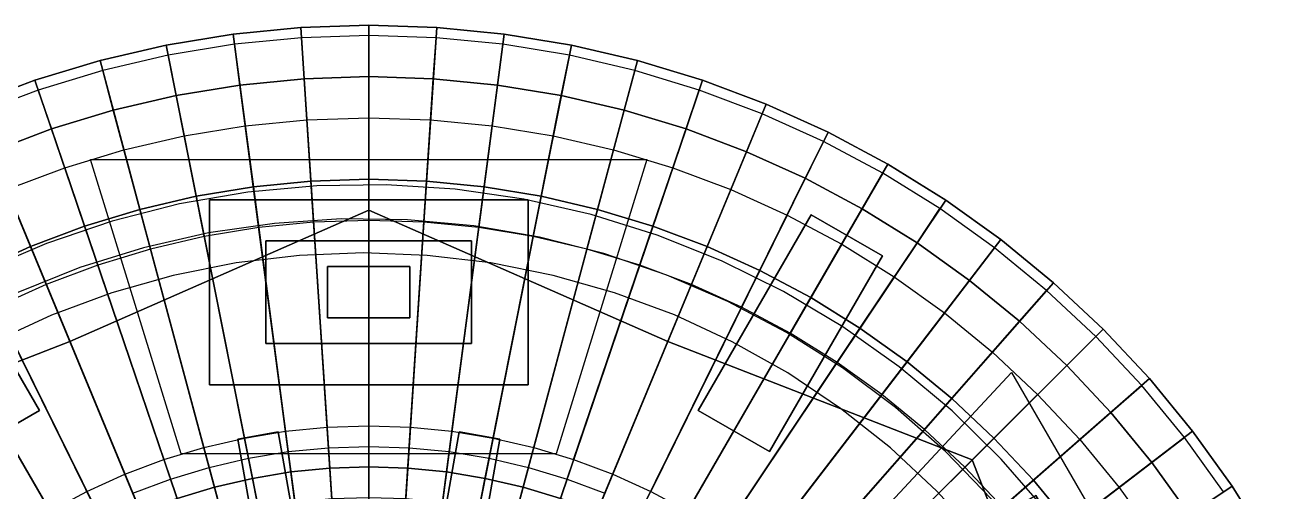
# Model space of a CAD drawing. Header units: millimetres. Extents: x -101 to 238, y -101 to 101.
# Drawn here: x -33.4 to 89.6, y 55.6 to 101 of the extents above; entities that cross this region are included whole.
import ezdxf

# ---------------------------------------------------------------- set-up
doc = ezdxf.new("R2010")
doc.units = ezdxf.units.MM
doc.header["$MEASUREMENT"] = 0
for name, color, linetype in [('AMBER_RING', 30, 'Continuous'), ('ANTENNA_COIL', 30, 'Continuous'), ('BASE_NOTCHES', 8, 'Continuous'), ('INNER_CAVITY', 7, 'Continuous'), ('LED_CORE', 30, 'Continuous'), ('LED_LENS', 4, 'Continuous'), ('PCB_BOARD', 3, 'Continuous'), ('PCB_COMPONENTS', 8, 'Continuous'), ('REFLECTOR_POCKET', 8, 'Continuous'), ('SEALED_BASE', 8, 'Continuous'), ('SOLAR_BEZEL', 8, 'Continuous'), ('TOP_FACETS', 9, 'Continuous'), ('TOP_HOUSING', 8, 'Continuous')]:
    doc.layers.add(name, color=color, linetype=linetype)

# ---------------------------------------------------------------- blocks, each defined once
blk = doc.blocks.new('*U3')
at = {"layer": 'LED_CORE'}
for points in [[(4, 3.9039, 4.5), (4, -1.0961, 4.5), (-4, -1.0961, 4.5), (-4, 3.9039, 4.5)], [(4, 3.9039, 2.5), (4, 3.9039, 4.5), (-4, 3.9039, 4.5), (-4, 3.9039, 2.5)], [(-4, 3.9039, 2.5), (-4, 3.9039, 4.5), (-4, -1.0961, 4.5), (-4, -1.0961, 2.5)], [(4, -1.0961, 2.5), (4, -1.0961, 4.5), (4, 3.9039, 4.5), (4, 3.9039, 2.5)], [(-4, -1.0961, 2.5), (-4, -1.0961, 4.5), (4, -1.0961, 4.5), (4, -1.0961, 2.5)]]:
    blk.add_3dface(points, dxfattribs=at)
at = {"layer": 'LED_LENS'}
for points in [[(10, 6.4039, 3), (10, -3.5961, 3), (-10, -3.5961, 3), (-10, 6.4039, 3)], [(10, 6.4039), (10, 6.4039, 3), (-10, 6.4039, 3), (-10, 6.4039)], [(-10, 6.4039), (-10, 6.4039, 3), (-10, -3.5961, 3), (-10, -3.5961)], [(10, -3.5961), (10, -3.5961, 3), (10, 6.4039, 3), (10, 6.4039)], [(-10, -3.5961), (-10, -3.5961, 3), (10, -3.5961, 3), (10, -3.5961)]]:
    blk.add_3dface(points, dxfattribs=at)
at = {"layer": 'REFLECTOR_POCKET'}
for points in [[(15.5, 10.4039, 0.5), (15.5, -7.5961, 0.5), (-15.5, -7.5961, 0.5), (-15.5, 10.4039, 0.5)], [(15.5, 10.4039, -4.5), (15.5, 10.4039, 0.5), (-15.5, 10.4039, 0.5), (-15.5, 10.4039, -4.5)], [(-15.5, 10.4039, -4.5), (-15.5, 10.4039, 0.5), (-15.5, -7.5961, 0.5), (-15.5, -7.5961, -4.5)], [(15.5, -7.5961, -4.5), (15.5, -7.5961, 0.5), (15.5, 10.4039, 0.5), (15.5, 10.4039, -4.5)], [(-15.5, -7.5961, -4.5), (-15.5, -7.5961, 0.5), (15.5, -7.5961, 0.5), (15.5, -7.5961, -4.5)]]:
    blk.add_3dface(points, dxfattribs=at)
at = {"layer": 'TOP_FACETS'}
blk.add_3dface([(18.2305, -14.3369, -2.5), (-18.2305, -14.3369, -2.5), (-27.0517, 14.3369, -2.5), (27.0517, 14.3369, -2.5)], dxfattribs=at)
blk = doc.blocks.new('*U4')
at = {"color": 0, "linetype": 'ByBlock', "lineweight": -2, "transparency": 16777216}
blk.add_blockref('*U3', (0, 73.6, 138.5), dxfattribs=at)
at = {"color": 0, "linetype": 'ByBlock', "lineweight": -2, "transparency": 16777216, "rotation": 299.9999999999999}
blk.add_blockref('*U3', (63.63, 36.59, 138.5), dxfattribs=at)

msp = doc.modelspace()

# ---------------------------------------------------------------- linework, layer by layer
at = {"layer": 'AMBER_RING'}
for points in [[(0, 82, 113), (-5.3631, 81.8244, 113), (-6.6057, 100.7838, 113), (0, 101, 113)], [(0, 101, 113), (-6.6057, 100.7838, 113), (-6.6057, 100.7838, 117), (0, 101, 117)], [(5.3631, 81.8244, 113), (0, 82, 113), (0, 101, 113), (6.6057, 100.7838, 113)], [(6.6057, 100.7838, 113), (0, 101, 113), (0, 101, 117), (6.6057, 100.7838, 117)], [(-10.7031, 81.2985, 113), (-15.9974, 80.4244, 113), (-19.7041, 99.0593, 113), (-13.1831, 100.1359, 113)], [(-13.1831, 100.1359, 113), (-19.7041, 99.0593, 113), (-19.7041, 99.0593, 117), (-13.1831, 100.1359, 117)], [(-5.3631, 81.8244, 113), (-10.7031, 81.2985, 113), (-13.1831, 100.1359, 113), (-6.6057, 100.7838, 113)], [(-6.6057, 100.7838, 113), (-13.1831, 100.1359, 113), (-13.1831, 100.1359, 117), (-6.6057, 100.7838, 117)], [(10.7031, 81.2985, 113), (5.3631, 81.8244, 113), (6.6057, 100.7838, 113), (13.1831, 100.1359, 113)], [(13.1831, 100.1359, 113), (6.6057, 100.7838, 113), (6.6057, 100.7838, 117), (13.1831, 100.1359, 117)], [(15.9974, 80.4244, 113), (10.7031, 81.2985, 113), (13.1831, 100.1359, 113), (19.7041, 99.0593, 113)], [(19.7041, 99.0593, 113), (13.1831, 100.1359, 113), (13.1831, 100.1359, 117), (19.7041, 99.0593, 117)], [(-15.9974, 80.4244, 113), (-21.2232, 79.2059, 113), (-26.1407, 97.5585, 113), (-19.7041, 99.0593, 113)], [(-19.7041, 99.0593, 113), (-26.1407, 97.5585, 113), (-26.1407, 97.5585, 117), (-19.7041, 99.0593, 117)], [(21.2232, 79.2059, 113), (15.9974, 80.4244, 113), (19.7041, 99.0593, 113), (26.1407, 97.5585, 113)], [(26.1407, 97.5585, 113), (19.7041, 99.0593, 113), (19.7041, 99.0593, 117), (26.1407, 97.5585, 117)], [(-21.2232, 79.2059, 113), (-26.358, 77.6483, 113), (-32.4654, 95.6399, 113), (-26.1407, 97.5585, 113)], [(-26.1407, 97.5585, 113), (-32.4654, 95.6399, 113), (-32.4654, 95.6399, 117), (-26.1407, 97.5585, 117)], [(26.358, 77.6483, 113), (21.2232, 79.2059, 113), (26.1407, 97.5585, 113), (32.4654, 95.6399, 113)], [(32.4654, 95.6399, 113), (26.1407, 97.5585, 113), (26.1407, 97.5585, 117), (32.4654, 95.6399, 117)], [(-26.358, 77.6483, 113), (-31.38, 75.7581, 113), (-38.651, 93.3118, 113), (-32.4654, 95.6399, 113)], [(-32.4654, 95.6399, 113), (-38.651, 93.3118, 113), (-38.651, 93.3118, 117), (-32.4654, 95.6399, 117)], [(31.38, 75.7581, 113), (26.358, 77.6483, 113), (32.4654, 95.6399, 113), (38.651, 93.3118, 113)], [(38.651, 93.3118, 113), (32.4654, 95.6399, 113), (32.4654, 95.6399, 117), (38.651, 93.3118, 117)], [(-31.38, 75.7581, 113), (-36.2677, 73.5436, 113), (-44.6712, 90.5841, 113), (-38.651, 93.3118, 113)], [(36.2677, 73.5436, 113), (31.38, 75.7581, 113), (38.651, 93.3118, 113), (44.6712, 90.5841, 113)], [(44.6712, 90.5841, 113), (38.651, 93.3118, 113), (38.651, 93.3118, 117), (44.6712, 90.5841, 117)], [(41, 71.0141, 113), (36.2677, 73.5436, 113), (44.6712, 90.5841, 113), (50.5, 87.4686, 113)], [(50.5, 87.4686, 113), (44.6712, 90.5841, 113), (44.6712, 90.5841, 117), (50.5, 87.4686, 117)], [(45.5568, 68.1805, 113), (41, 71.0141, 113), (50.5, 87.4686, 113), (56.1126, 83.9784, 113)], [(56.1126, 83.9784, 113), (50.5, 87.4686, 113), (50.5, 87.4686, 117), (56.1126, 83.9784, 117)], [(49.9184, 65.055, 113), (45.5568, 68.1805, 113), (56.1126, 83.9784, 113), (61.4849, 80.1287, 113)], [(61.4849, 80.1287, 113), (56.1126, 83.9784, 113), (56.1126, 83.9784, 117), (61.4849, 80.1287, 117)], [(54.0664, 61.6509, 113), (49.9184, 65.055, 113), (61.4849, 80.1287, 113), (66.5939, 75.9358, 113)], [(66.5939, 75.9358, 113), (61.4849, 80.1287, 113), (61.4849, 80.1287, 117), (66.5939, 75.9358, 117)], [(57.9828, 57.9828, 113), (54.0664, 61.6509, 113), (66.5939, 75.9358, 113), (71.4178, 71.4178, 113)], [(71.4178, 71.4178, 113), (66.5939, 75.9358, 113), (66.5939, 75.9358, 117), (71.4178, 71.4178, 117)], [(61.6509, 54.0664, 113), (57.9828, 57.9828, 113), (71.4178, 71.4178, 113), (75.9358, 66.5939, 113)], [(75.9358, 66.5939, 113), (71.4178, 71.4178, 113), (71.4178, 71.4178, 117), (75.9358, 66.5939, 117)], [(65.055, 49.9184, 113), (61.6509, 54.0664, 113), (75.9358, 66.5939, 113), (80.1287, 61.4849, 113)], [(80.1287, 61.4849, 113), (75.9358, 66.5939, 113), (75.9358, 66.5939, 117), (80.1287, 61.4849, 117)], [(68.1805, 45.5568, 113), (65.055, 49.9184, 113), (80.1287, 61.4849, 113), (83.9784, 56.1126, 113)], [(83.9784, 56.1126, 113), (80.1287, 61.4849, 113), (80.1287, 61.4849, 117), (83.9784, 56.1126, 117)], [(71.0141, 41, 113), (68.1805, 45.5568, 113), (83.9784, 56.1126, 113), (87.4686, 50.5, 113)], [(87.4686, 50.5, 113), (83.9784, 56.1126, 113), (83.9784, 56.1126, 117), (87.4686, 50.5, 117)]]:
    msp.add_3dface(points, dxfattribs=at)
at = {"layer": 'ANTENNA_COIL'}
for p, q in [((-5.0563, 85.3818, 85.1297), (-11.7733, 84.7595, 85.136)), ((1.6855, 85.4729, 85.1234), (-5.0563, 85.3818, 85.1297)), ((8.4103, 85.0328, 85.1172), (1.6855, 85.4729, 85.1234)), ((15.0762, 84.0647, 85.1109), (8.4103, 85.0328, 85.1172)), ((-11.7733, 84.7595, 85.136), (-18.4237, 83.6093, 85.1423)), ((21.6419, 82.5751, 85.1046), (15.0762, 84.0647, 85.1109)), ((-18.4237, 83.6093, 85.1423), (-24.9659, 81.9378, 85.1485)), ((28.0667, 80.5738, 85.0983), (21.6419, 82.5751, 85.1046)), ((-24.9659, 81.9378, 85.1485), (-31.3592, 79.7551, 85.1548)), ((-9.168, 81.7132, 84.6339), (-15.5854, 80.778, 84.6402)), ((-2.7002, 82.1397, 84.6276), (-9.168, 81.7132, 84.6339)), ((3.7778, 82.0553, 84.6213), (-2.7002, 82.1397, 84.6276)), ((10.2257, 81.4611, 84.6151), (3.7778, 82.0553, 84.6213)), ((16.6035, 80.3613, 84.6088), (10.2257, 81.4611, 84.6151)), ((-15.5854, 80.778, 84.6402), (-21.9123, 79.3393, 84.6464)), ((22.8716, 78.7632, 84.6025), (16.6035, 80.3613, 84.6088)), ((34.3107, 78.0737, 85.0921), (28.0667, 80.5738, 85.0983)), ((-31.3592, 79.7551, 85.1548), (-37.5637, 77.0741, 85.1611)), ((-21.9123, 79.3393, 84.6464), (-28.1093, 77.4056, 84.6527)), ((-0.5181, 78.8351, 84.1255), (-6.7313, 78.5909, 84.1318)), ((5.6916, 78.5891, 84.1192), (-0.5181, 78.8351, 84.1255)), ((28.9912, 76.6772, 84.5962), (22.8716, 78.7632, 84.6025)), ((-12.9091, 77.8576, 84.1381), (-19.0132, 76.6391, 84.1444)), ((-6.7313, 78.5909, 84.1318), (-12.9091, 77.8576, 84.1381)), ((11.8594, 77.8551, 84.113), (5.6916, 78.5891, 84.1192)), ((17.9469, 76.638, 84.1067), (11.8594, 77.8551, 84.113)), ((40.3355, 75.091, 85.0858), (34.3107, 78.0737, 85.0921)), ((-28.1093, 77.4056, 84.6527), (-34.1378, 74.9884, 84.659)), ((-19.0132, 76.6391, 84.1444), (-25.0055, 74.9426, 84.1506)), ((23.9165, 74.9459, 84.1004), (17.9469, 76.638, 84.1067)), ((34.9244, 74.1169, 84.59), (28.9912, 76.6772, 84.5962)), ((46.1036, 71.6445, 85.0795), (40.3355, 75.091, 85.0858)), ((-25.0055, 74.9426, 84.1506), (-30.8485, 72.778, 84.1569)), ((29.731, 72.7899, 84.0941), (23.9165, 74.9459, 84.1004)), ((40.6345, 71.0986, 84.5837), (34.9244, 74.1169, 84.59)), ((-30.8485, 72.778, 84.1569), (-36.5059, 70.1585, 84.1632)), ((35.3547, 70.1838, 84.0879), (29.731, 72.7899, 84.0941)), ((51.5796, 67.7561, 85.0732), (46.1036, 71.6445, 85.0795)), ((40.7526, 67.1444, 84.0816), (35.3547, 70.1838, 84.0879)), ((46.0862, 67.6416, 84.5774), (40.6345, 71.0986, 84.5837)), ((51.246, 63.7677, 84.5711), (46.0862, 67.6416, 84.5774)), ((56.7296, 63.4505, 85.0669), (51.5796, 67.7561, 85.0732)), ((45.8916, 63.691, 84.0753), (40.7526, 67.1444, 84.0816)), ((50.7399, 59.8454, 84.069), (45.8916, 63.691, 84.0753)), ((56.0821, 59.5015, 84.5649), (51.246, 63.7677, 84.5711)), ((61.5221, 58.7548, 85.0607), (56.7296, 63.4505, 85.0669)), ((55.2677, 55.6321, 84.0628), (50.7399, 59.8454, 84.069)), ((60.5646, 54.8699, 84.5586), (56.0821, 59.5015, 84.5649)), ((65.9275, 53.6986, 85.0544), (61.5221, 58.7548, 85.0607)), ((59.4472, 51.0776, 84.0565), (55.2677, 55.6321, 84.0628))]:
    msp.add_line(p, q, dxfattribs=at)
at = {"layer": 'BASE_NOTCHES'}
for points in [[(-32.0359, 63.4878, 8.5), (-43.0359, 82.5404, 8.5), (-49.9641, 78.5404, 8.5), (-38.9641, 59.4878, 8.5)], [(-32.0359, 63.4878, 11.5), (-38.9641, 59.4878, 11.5), (-49.9641, 78.5404, 11.5), (-43.0359, 82.5404, 11.5)], [(-32.0359, 63.4878, 8.5), (-32.0359, 63.4878, 11.5), (-43.0359, 82.5404, 11.5), (-43.0359, 82.5404, 8.5)], [(38.9641, 59.4878, 8.5), (49.9641, 78.5404, 8.5), (43.0359, 82.5404, 8.5), (32.0359, 63.4878, 8.5)], [(38.9641, 59.4878, 11.5), (32.0359, 63.4878, 11.5), (43.0359, 82.5404, 11.5), (49.9641, 78.5404, 11.5)], [(43.0359, 82.5404, 8.5), (43.0359, 82.5404, 11.5), (32.0359, 63.4878, 11.5), (32.0359, 63.4878, 8.5)], [(49.9641, 78.5404, 8.5), (49.9641, 78.5404, 11.5), (43.0359, 82.5404, 11.5), (43.0359, 82.5404, 8.5)], [(38.9641, 59.4878, 8.5), (38.9641, 59.4878, 11.5), (49.9641, 78.5404, 11.5), (49.9641, 78.5404, 8.5)], [(-38.9641, 59.4878, 8.5), (-38.9641, 59.4878, 11.5), (-32.0359, 63.4878, 11.5), (-32.0359, 63.4878, 8.5)], [(32.0359, 63.4878, 8.5), (32.0359, 63.4878, 11.5), (38.9641, 59.4878, 11.5), (38.9641, 59.4878, 8.5)]]:
    msp.add_3dface(points, dxfattribs=at)
at = {"layer": 'INNER_CAVITY'}
for points in [[(-3.7934, 57.8758, 113), (-7.5705, 57.5038, 113), (-7.5705, 57.5038, 136), (-3.7934, 57.8758, 136)], [(0, 58, 113), (-3.7934, 57.8758, 113), (-3.7934, 57.8758, 136), (0, 58, 136)], [(3.7934, 57.8758, 113), (0, 58, 113), (0, 58, 136), (3.7934, 57.8758, 136)], [(7.5705, 57.5038, 113), (3.7934, 57.8758, 113), (3.7934, 57.8758, 136), (7.5705, 57.5038, 136)], [(-11.3152, 56.8855, 113), (-15.0115, 56.0237, 113), (-15.0115, 56.0237, 136), (-11.3152, 56.8855, 136)], [(-7.5705, 57.5038, 113), (-11.3152, 56.8855, 113), (-11.3152, 56.8855, 136), (-7.5705, 57.5038, 136)], [(11.3152, 56.8855, 113), (7.5705, 57.5038, 113), (7.5705, 57.5038, 136), (11.3152, 56.8855, 136)], [(15.0115, 56.0237, 113), (11.3152, 56.8855, 113), (11.3152, 56.8855, 136), (15.0115, 56.0237, 136)], [(-15.0115, 56.0237, 113), (-18.6435, 54.9219, 113), (-18.6435, 54.9219, 136), (-15.0115, 56.0237, 136)], [(18.6435, 54.9219, 113), (15.0115, 56.0237, 113), (15.0115, 56.0237, 136), (18.6435, 54.9219, 136)]]:
    msp.add_3dface(points, dxfattribs=at)
at = {"layer": 'LED_CORE'}
msp.add_3dface([(4, 77.5, 141), (-4, 77.5, 141), (-4, 72.5, 141), (4, 72.5, 141)], dxfattribs=at)
at = {"layer": 'LED_LENS'}
msp.add_3dface([(10, 80, 138.5), (-10, 80, 138.5), (-10, 70, 138.5), (10, 70, 138.5)], dxfattribs=at)
at = {"layer": 'PCB_BOARD'}
for points in [[(0, 0, 58), (0, 83, 58), (-29.0839, 70.2148, 58)], [(0, 83, 55.8), (-29.0839, 70.2148, 55.8), (-29.0839, 70.2148, 58), (0, 83, 58)], [(0, 0, 58), (29.0839, 70.2148, 58), (0, 83, 58)], [(29.0839, 70.2148, 55.8), (0, 83, 55.8), (0, 83, 58), (29.0839, 70.2148, 58)], [(0, 0, 58), (-29.0839, 70.2148, 58), (-58.6899, 58.6899, 58)], [(-29.0839, 70.2148, 55.8), (-58.6899, 58.6899, 55.8), (-58.6899, 58.6899, 58), (-29.0839, 70.2148, 58)], [(0, 0, 58), (58.6899, 58.6899, 58), (29.0839, 70.2148, 58)], [(58.6899, 58.6899, 55.8), (29.0839, 70.2148, 55.8), (29.0839, 70.2148, 58), (58.6899, 58.6899, 58)], [(0, 0, 58), (-58.6899, 58.6899, 58), (-70.2148, 29.0839, 58)], [(0, 0, 58), (70.2148, 29.0839, 58), (58.6899, 58.6899, 58)], [(70.2148, 29.0839, 55.8), (58.6899, 58.6899, 55.8), (58.6899, 58.6899, 58), (70.2148, 29.0839, 58)]]:
    msp.add_3dface(points, dxfattribs=at)
at = {"layer": 'PCB_COMPONENTS'}
for points in [[(-7.4074, 53.5269, 58.7), (-8.7966, 61.4054, 58.7), (-12.7358, 60.7108, 58.7), (-11.3466, 52.8323, 58.7)], [(-7.4074, 53.5269, 61.7), (-11.3466, 52.8323, 61.7), (-12.7358, 60.7108, 61.7), (-8.7966, 61.4054, 61.7)], [(-8.7966, 61.4054, 58.7), (-8.7966, 61.4054, 61.7), (-12.7358, 60.7108, 61.7), (-12.7358, 60.7108, 58.7)], [(-12.7358, 60.7108, 58.7), (-12.7358, 60.7108, 61.7), (-11.3466, 52.8323, 61.7), (-11.3466, 52.8323, 58.7)], [(-7.4074, 53.5269, 58.7), (-7.4074, 53.5269, 61.7), (-8.7966, 61.4054, 61.7), (-8.7966, 61.4054, 58.7)], [(11.3466, 52.8323, 58.7), (12.7358, 60.7108, 58.7), (8.7966, 61.4054, 58.7), (7.4074, 53.5269, 58.7)], [(11.3466, 52.8323, 61.7), (7.4074, 53.5269, 61.7), (8.7966, 61.4054, 61.7), (12.7358, 60.7108, 61.7)], [(8.7966, 61.4054, 58.7), (8.7966, 61.4054, 61.7), (7.4074, 53.5269, 61.7), (7.4074, 53.5269, 58.7)], [(12.7358, 60.7108, 58.7), (12.7358, 60.7108, 61.7), (8.7966, 61.4054, 61.7), (8.7966, 61.4054, 58.7)], [(11.3466, 52.8323, 58.7), (11.3466, 52.8323, 61.7), (12.7358, 60.7108, 61.7), (12.7358, 60.7108, 58.7)]]:
    msp.add_3dface(points, dxfattribs=at)
at = {"layer": 'REFLECTOR_POCKET'}
msp.add_3dface([(15.5, 84, 134), (-15.5, 84, 134), (-15.5, 66, 134), (15.5, 66, 134)], dxfattribs=at)
at = {"layer": 'SEALED_BASE'}
for points in [[(0, 96), (-6.2787, 95.7945), (-6.2787, 95.7945, 8), (0, 96, 8)], [(0, 0), (0, 0), (-6.2787, 95.7945), (0, 96)], [(0, 55, 8), (-3.5972, 54.8822, 8), (-6.2787, 95.7945, 8), (0, 96, 8)], [(6.2787, 95.7945), (0, 96), (0, 96, 8), (6.2787, 95.7945, 8)], [(0, 0), (0, 0), (0, 96), (6.2787, 95.7945)], [(3.5972, 54.8822, 8), (0, 55, 8), (0, 96, 8), (6.2787, 95.7945, 8)], [(-12.5305, 95.1787), (-18.7287, 94.1554), (-18.7287, 94.1554, 8), (-12.5305, 95.1787, 8)], [(0, 0), (0, 0), (-18.7287, 94.1554), (-12.5305, 95.1787)], [(-7.1789, 54.5295, 8), (-10.73, 53.9432, 8), (-18.7287, 94.1554, 8), (-12.5305, 95.1787, 8)], [(-6.2787, 95.7945), (-12.5305, 95.1787), (-12.5305, 95.1787, 8), (-6.2787, 95.7945, 8)], [(0, 0), (0, 0), (-12.5305, 95.1787), (-6.2787, 95.7945)], [(-3.5972, 54.8822, 8), (-7.1789, 54.5295, 8), (-12.5305, 95.1787, 8), (-6.2787, 95.7945, 8)], [(0, 0), (0, 0), (6.2787, 95.7945), (12.5305, 95.1787)], [(0, 0), (0, 0), (12.5305, 95.1787), (18.7287, 94.1554)], [(7.1789, 54.5295, 8), (3.5972, 54.8822, 8), (6.2787, 95.7945, 8), (12.5305, 95.1787, 8)], [(12.5305, 95.1787), (6.2787, 95.7945), (6.2787, 95.7945, 8), (12.5305, 95.1787, 8)], [(10.73, 53.9432, 8), (7.1789, 54.5295, 8), (12.5305, 95.1787, 8), (18.7287, 94.1554, 8)], [(18.7287, 94.1554), (12.5305, 95.1787), (12.5305, 95.1787, 8), (18.7287, 94.1554, 8)], [(-18.7287, 94.1554), (-24.8466, 92.7289), (-24.8466, 92.7289, 8), (-18.7287, 94.1554, 8)], [(0, 0), (0, 0), (-24.8466, 92.7289), (-18.7287, 94.1554)], [(-10.73, 53.9432, 8), (-14.235, 53.1259, 8), (-24.8466, 92.7289, 8), (-18.7287, 94.1554, 8)], [(0, 0), (0, 0), (18.7287, 94.1554), (24.8466, 92.7289)], [(14.235, 53.1259, 8), (10.73, 53.9432, 8), (18.7287, 94.1554, 8), (24.8466, 92.7289, 8)], [(24.8466, 92.7289), (18.7287, 94.1554), (18.7287, 94.1554, 8), (24.8466, 92.7289, 8)], [(-24.8466, 92.7289), (-30.8582, 90.9053), (-30.8582, 90.9053, 8), (-24.8466, 92.7289, 8)], [(0, 0), (0, 0), (-30.8582, 90.9053), (-24.8466, 92.7289)], [(-14.235, 53.1259, 8), (-17.6792, 52.0812, 8), (-30.8582, 90.9053, 8), (-24.8466, 92.7289, 8)], [(0, 0), (0, 0), (24.8466, 92.7289), (30.8582, 90.9053)], [(17.6792, 52.0812, 8), (14.235, 53.1259, 8), (24.8466, 92.7289, 8), (30.8582, 90.9053, 8)], [(30.8582, 90.9053), (24.8466, 92.7289), (24.8466, 92.7289, 8), (30.8582, 90.9053, 8)], [(-30.8582, 90.9053), (-36.7376, 88.6924), (-36.7376, 88.6924, 8), (-30.8582, 90.9053, 8)], [(0, 0), (0, 0), (-36.7376, 88.6924), (-30.8582, 90.9053)], [(-17.6792, 52.0812, 8), (-21.0476, 50.8134, 8), (-36.7376, 88.6924, 8), (-30.8582, 90.9053, 8)], [(0, 0), (0, 0), (30.8582, 90.9053), (36.7376, 88.6924)], [(21.0476, 50.8134, 8), (17.6792, 52.0812, 8), (30.8582, 90.9053, 8), (36.7376, 88.6924, 8)], [(36.7376, 88.6924), (30.8582, 90.9053), (30.8582, 90.9053, 8), (36.7376, 88.6924, 8)], [(0, 0), (0, 0), (-42.4597, 86.0998), (-36.7376, 88.6924)], [(-21.0476, 50.8134, 8), (-24.3259, 49.328, 8), (-42.4597, 86.0998, 8), (-36.7376, 88.6924, 8)], [(0, 0), (0, 0), (36.7376, 88.6924), (42.4597, 86.0998)], [(24.3259, 49.328, 8), (21.0476, 50.8134, 8), (36.7376, 88.6924, 8), (42.4597, 86.0998, 8)], [(42.4597, 86.0998), (36.7376, 88.6924), (36.7376, 88.6924, 8), (42.4597, 86.0998, 8)], [(0, 0), (0, 0), (-48, 83.1384), (-42.4597, 86.0998)], [(-24.3259, 49.328, 8), (-27.5, 47.6314, 8), (-48, 83.1384, 8), (-42.4597, 86.0998, 8)], [(0, 0), (0, 0), (42.4597, 86.0998), (48, 83.1384)], [(27.5, 47.6314, 8), (24.3259, 49.328, 8), (42.4597, 86.0998, 8), (48, 83.1384, 8)], [(48, 83.1384), (42.4597, 86.0998), (42.4597, 86.0998, 8), (48, 83.1384, 8)], [(0, 0), (0, 0), (-53.3347, 79.8211), (-48, 83.1384)], [(-27.5, 47.6314, 8), (-30.5564, 45.7308, 8), (-53.3347, 79.8211, 8), (-48, 83.1384, 8)], [(0, 0), (0, 0), (48, 83.1384), (53.3347, 79.8211)], [(30.5564, 45.7308, 8), (27.5, 47.6314, 8), (48, 83.1384, 8), (53.3347, 79.8211, 8)], [(53.3347, 79.8211), (48, 83.1384), (48, 83.1384, 8), (53.3347, 79.8211, 8)], [(0, 0), (0, 0), (-58.4411, 76.1619), (-53.3347, 79.8211)], [(-30.5564, 45.7308, 8), (-33.4819, 43.6344, 8), (-58.4411, 76.1619, 8), (-53.3347, 79.8211, 8)], [(0, 0), (0, 0), (53.3347, 79.8211), (58.4411, 76.1619)], [(33.4819, 43.6344, 8), (30.5564, 45.7308, 8), (53.3347, 79.8211, 8), (58.4411, 76.1619, 8)], [(58.4411, 76.1619), (53.3347, 79.8211), (53.3347, 79.8211, 8), (58.4411, 76.1619, 8)], [(0, 0), (0, 0), (-63.2972, 72.1766), (-58.4411, 76.1619)], [(0, 0), (0, 0), (58.4411, 76.1619), (63.2972, 72.1766)], [(36.264, 41.3512, 8), (33.4819, 43.6344, 8), (58.4411, 76.1619, 8), (63.2972, 72.1766, 8)], [(63.2972, 72.1766), (58.4411, 76.1619), (58.4411, 76.1619, 8), (63.2972, 72.1766, 8)], [(0, 0), (0, 0), (-67.8823, 67.8823), (-63.2972, 72.1766)], [(0, 0), (0, 0), (63.2972, 72.1766), (67.8823, 67.8823)], [(38.8909, 38.8909, 8), (36.264, 41.3512, 8), (63.2972, 72.1766, 8), (67.8823, 67.8823, 8)], [(67.8823, 67.8823), (63.2972, 72.1766), (63.2972, 72.1766, 8), (67.8823, 67.8823, 8)], [(0, 0), (0, 0), (-72.1766, 63.2972), (-67.8823, 67.8823)], [(0, 0), (0, 0), (67.8823, 67.8823), (72.1766, 63.2972)], [(41.3512, 36.264, 8), (38.8909, 38.8909, 8), (67.8823, 67.8823, 8), (72.1766, 63.2972, 8)], [(72.1766, 63.2972), (67.8823, 67.8823), (67.8823, 67.8823, 8), (72.1766, 63.2972, 8)], [(0, 0), (0, 0), (-76.1619, 58.4411), (-72.1766, 63.2972)], [(0, 0), (0, 0), (72.1766, 63.2972), (76.1619, 58.4411)], [(43.6344, 33.4819, 8), (41.3512, 36.264, 8), (72.1766, 63.2972, 8), (76.1619, 58.4411, 8)], [(76.1619, 58.4411), (72.1766, 63.2972), (72.1766, 63.2972, 8), (76.1619, 58.4411, 8)], [(0, 0), (0, 0), (-79.8211, 53.3347), (-76.1619, 58.4411)], [(0, 0), (0, 0), (76.1619, 58.4411), (79.8211, 53.3347)], [(45.7308, 30.5564, 8), (43.6344, 33.4819, 8), (76.1619, 58.4411, 8), (79.8211, 53.3347, 8)], [(79.8211, 53.3347), (76.1619, 58.4411), (76.1619, 58.4411, 8), (79.8211, 53.3347, 8)]]:
    msp.add_3dface(points, dxfattribs=at)
at = {"layer": 'SOLAR_BEZEL'}
for points in [[(-6.5263, 49.5722, 152), (-9.7545, 49.0393, 152), (-11.7054, 58.8471, 152), (-7.8316, 59.4867, 152)], [(-3.2702, 49.8929, 152), (-6.5263, 49.5722, 152), (-7.8316, 59.4867, 152), (-3.9242, 59.8715, 152)], [(0, 50, 152), (-3.2702, 49.8929, 152), (-3.9242, 59.8715, 152), (0, 60, 152)], [(3.2702, 49.8929, 152), (0, 50, 152), (0, 60, 152), (3.9242, 59.8715, 152)], [(6.5263, 49.5722, 152), (3.2702, 49.8929, 152), (3.9242, 59.8715, 152), (7.8316, 59.4867, 152)], [(9.7545, 49.0393, 152), (6.5263, 49.5722, 152), (7.8316, 59.4867, 152), (11.7054, 58.8471, 152)], [(-12.941, 48.2963, 152), (-16.072, 47.3465, 152), (-19.2864, 56.8158, 152), (-15.5291, 57.9555, 152)], [(-9.7545, 49.0393, 152), (-12.941, 48.2963, 152), (-15.5291, 57.9555, 152), (-11.7054, 58.8471, 152)], [(-3.7934, 57.8758, 147), (-7.5705, 57.5038, 147), (-7.5705, 57.5038, 152), (-3.7934, 57.8758, 152)], [(0, 58, 147), (-3.7934, 57.8758, 147), (-3.7934, 57.8758, 152), (0, 58, 152)], [(3.7934, 57.8758, 147), (0, 58, 147), (0, 58, 152), (3.7934, 57.8758, 152)], [(7.5705, 57.5038, 147), (3.7934, 57.8758, 147), (3.7934, 57.8758, 152), (7.5705, 57.5038, 152)], [(12.941, 48.2963, 152), (9.7545, 49.0393, 152), (11.7054, 58.8471, 152), (15.5291, 57.9555, 152)], [(16.072, 47.3465, 152), (12.941, 48.2963, 152), (15.5291, 57.9555, 152), (19.2864, 56.8158, 152)], [(-16.072, 47.3465, 152), (-19.1342, 46.194, 152), (-22.961, 55.4328, 152), (-19.2864, 56.8158, 152)], [(-11.3152, 56.8855, 147), (-15.0115, 56.0237, 147), (-15.0115, 56.0237, 152), (-11.3152, 56.8855, 152)], [(-7.5705, 57.5038, 147), (-11.3152, 56.8855, 147), (-11.3152, 56.8855, 152), (-7.5705, 57.5038, 152)], [(11.3152, 56.8855, 147), (7.5705, 57.5038, 147), (7.5705, 57.5038, 152), (11.3152, 56.8855, 152)], [(15.0115, 56.0237, 147), (11.3152, 56.8855, 147), (11.3152, 56.8855, 152), (15.0115, 56.0237, 152)], [(19.1342, 46.194, 152), (16.072, 47.3465, 152), (19.2864, 56.8158, 152), (22.961, 55.4328, 152)], [(-15.0115, 56.0237, 147), (-18.6435, 54.9219, 147), (-18.6435, 54.9219, 152), (-15.0115, 56.0237, 152)], [(18.6435, 54.9219, 147), (15.0115, 56.0237, 147), (15.0115, 56.0237, 152), (18.6435, 54.9219, 152)]]:
    msp.add_3dface(points, dxfattribs=at)
at = {"layer": 'TOP_HOUSING'}
for points in [[(-6.5403, 99.7859, 105), (-13.0526, 99.1445, 105), (-12.5305, 95.1787, 111), (-6.2787, 95.7945, 111)], [(0, 100, 105), (-6.5403, 99.7859, 105), (-6.2787, 95.7945, 111), (0, 96, 111)], [(6.5403, 99.7859, 105), (0, 100, 105), (0, 96, 111), (6.2787, 95.7945, 111)], [(13.0526, 99.1445, 105), (6.5403, 99.7859, 105), (6.2787, 95.7945, 111), (12.5305, 95.1787, 111)], [(-13.0526, 99.1445, 105), (-19.509, 98.0785, 105), (-18.7287, 94.1554, 111), (-12.5305, 95.1787, 111)], [(19.509, 98.0785, 105), (13.0526, 99.1445, 105), (12.5305, 95.1787, 111), (18.7287, 94.1554, 111)], [(-19.509, 98.0785, 105), (-25.8819, 96.5926, 105), (-24.8466, 92.7289, 111), (-18.7287, 94.1554, 111)], [(25.8819, 96.5926, 105), (19.509, 98.0785, 105), (18.7287, 94.1554, 111), (24.8466, 92.7289, 111)], [(-25.8819, 96.5926, 105), (-32.1439, 94.693, 105), (-30.8582, 90.9053, 111), (-24.8466, 92.7289, 111)], [(0, 96, 111), (-6.2787, 95.7945, 111), (-5.6247, 85.8159, 123), (0, 86, 123)], [(6.2787, 95.7945, 111), (0, 96, 111), (0, 86, 123), (5.6247, 85.8159, 123)], [(32.1439, 94.693, 105), (25.8819, 96.5926, 105), (24.8466, 92.7289, 111), (30.8582, 90.9053, 111)], [(-12.5305, 95.1787, 111), (-18.7287, 94.1554, 111), (-16.7778, 84.3475, 123), (-11.2253, 85.2643, 123)], [(-6.2787, 95.7945, 111), (-12.5305, 95.1787, 111), (-11.2253, 85.2643, 123), (-5.6247, 85.8159, 123)], [(12.5305, 95.1787, 111), (6.2787, 95.7945, 111), (5.6247, 85.8159, 123), (11.2253, 85.2643, 123)], [(18.7287, 94.1554, 111), (12.5305, 95.1787, 111), (11.2253, 85.2643, 123), (16.7778, 84.3475, 123)], [(-32.1439, 94.693, 105), (-38.2683, 92.388, 105), (-36.7376, 88.6924, 111), (-30.8582, 90.9053, 111)], [(-18.7287, 94.1554, 111), (-24.8466, 92.7289, 111), (-22.2584, 83.0696, 123), (-16.7778, 84.3475, 123)], [(24.8466, 92.7289, 111), (18.7287, 94.1554, 111), (16.7778, 84.3475, 123), (22.2584, 83.0696, 123)], [(38.2683, 92.388, 105), (32.1439, 94.693, 105), (30.8582, 90.9053, 111), (36.7376, 88.6924, 111)], [(-24.8466, 92.7289, 111), (-30.8582, 90.9053, 111), (-27.6438, 81.436, 123), (-22.2584, 83.0696, 123)], [(30.8582, 90.9053, 111), (24.8466, 92.7289, 111), (22.2584, 83.0696, 123), (27.6438, 81.436, 123)], [(44.2289, 89.6873, 105), (38.2683, 92.388, 105), (36.7376, 88.6924, 111), (42.4597, 86.0998, 111)], [(-7.5705, 57.5038, 135), (-11.3152, 56.8855, 135), (-17.9483, 90.2322, 135), (-12.0084, 91.2129, 135)], [(-3.7934, 57.8758, 135), (-7.5705, 57.5038, 135), (-12.0084, 91.2129, 135), (-6.0171, 91.803, 135)], [(0, 58, 135), (-3.7934, 57.8758, 135), (-6.0171, 91.803, 135), (0, 92, 135)], [(3.7934, 57.8758, 135), (0, 58, 135), (0, 92, 135), (6.0171, 91.803, 135)], [(7.5705, 57.5038, 135), (3.7934, 57.8758, 135), (6.0171, 91.803, 135), (12.0084, 91.2129, 135)], [(11.3152, 56.8855, 135), (7.5705, 57.5038, 135), (12.0084, 91.2129, 135), (17.9483, 90.2322, 135)], [(-30.8582, 90.9053, 111), (-36.7376, 88.6924, 111), (-32.9108, 79.4536, 123), (-27.6438, 81.436, 123)], [(-11.3152, 56.8855, 135), (-15.0115, 56.0237, 135), (-23.8114, 88.8652, 135), (-17.9483, 90.2322, 135)], [(15.0115, 56.0237, 135), (11.3152, 56.8855, 135), (17.9483, 90.2322, 135), (23.8114, 88.8652, 135)], [(36.7376, 88.6924, 111), (30.8582, 90.9053, 111), (27.6438, 81.436, 123), (32.9108, 79.4536, 123)], [(-36.7376, 88.6924, 111), (-42.4597, 86.0998, 111), (-38.0368, 77.1311, 123), (-32.9108, 79.4536, 123)], [(-15.0115, 56.0237, 135), (-18.6435, 54.9219, 135), (-29.5724, 87.1176, 135), (-23.8114, 88.8652, 135)], [(18.6435, 54.9219, 135), (15.0115, 56.0237, 135), (23.8114, 88.8652, 135), (29.5724, 87.1176, 135)], [(42.4597, 86.0998, 111), (36.7376, 88.6924, 111), (32.9108, 79.4536, 123), (38.0368, 77.1311, 123)], [(50, 86.6025, 105), (44.2289, 89.6873, 105), (42.4597, 86.0998, 111), (48, 83.1384, 111)], [(-18.6435, 54.9219, 135), (-22.1956, 53.585, 135), (-35.2069, 84.9969, 135), (-29.5724, 87.1176, 135)], [(22.1956, 53.585, 135), (18.6435, 54.9219, 135), (29.5724, 87.1176, 135), (35.2069, 84.9969, 135)], [(48, 83.1384, 111), (42.4597, 86.0998, 111), (38.0368, 77.1311, 123), (43, 74.4782, 123)], [(55.557, 83.147, 105), (50, 86.6025, 105), (48, 83.1384, 111), (53.3347, 79.8211, 111)], [(-22.1956, 53.585, 135), (-25.6527, 52.0186, 135), (-40.6906, 82.5123, 135), (-35.2069, 84.9969, 135)], [(-11.2253, 85.2643, 123), (-16.7778, 84.3475, 123), (-12.0956, 60.8087, 135), (-8.0926, 61.4696, 135)], [(-5.6247, 85.8159, 123), (-11.2253, 85.2643, 123), (-8.0926, 61.4696, 135), (-4.055, 61.8673, 135)], [(0, 86, 123), (-5.6247, 85.8159, 123), (-4.055, 61.8673, 135), (0, 62, 135)], [(5.6247, 85.8159, 123), (0, 86, 123), (0, 62, 135), (4.055, 61.8673, 135)], [(11.2253, 85.2643, 123), (5.6247, 85.8159, 123), (4.055, 61.8673, 135), (8.0926, 61.4696, 135)], [(16.7778, 84.3475, 123), (11.2253, 85.2643, 123), (8.0926, 61.4696, 135), (12.0956, 60.8087, 135)], [(25.6527, 52.0186, 135), (22.1956, 53.585, 135), (35.2069, 84.9969, 135), (40.6906, 82.5123, 135)], [(-16.7778, 84.3475, 123), (-22.2584, 83.0696, 123), (-16.0468, 59.8874, 135), (-12.0956, 60.8087, 135)], [(22.2584, 83.0696, 123), (16.7778, 84.3475, 123), (12.0956, 60.8087, 135), (16.0468, 59.8874, 135)], [(-25.6527, 52.0186, 135), (-29, 50.2295, 135), (-46, 79.6743, 135), (-40.6906, 82.5123, 135)], [(-22.2584, 83.0696, 123), (-27.6438, 81.436, 123), (-19.9292, 58.7097, 135), (-16.0468, 59.8874, 135)], [(27.6438, 81.436, 123), (22.2584, 83.0696, 123), (16.0468, 59.8874, 135), (19.9292, 58.7097, 135)], [(29, 50.2295, 135), (25.6527, 52.0186, 135), (40.6906, 82.5123, 135), (46, 79.6743, 135)], [(53.3347, 79.8211, 111), (48, 83.1384, 111), (43, 74.4782, 123), (47.779, 71.5064, 123)], [(60.8761, 79.3353, 105), (55.557, 83.147, 105), (53.3347, 79.8211, 111), (58.4411, 76.1619, 111)], [(-27.6438, 81.436, 123), (-32.9108, 79.4536, 123), (-23.7264, 57.2805, 135), (-19.9292, 58.7097, 135)], [(32.9108, 79.4536, 123), (27.6438, 81.436, 123), (19.9292, 58.7097, 135), (23.7264, 57.2805, 135)], [(-29, 50.2295, 135), (-32.2231, 48.2252, 135), (-51.1125, 76.4952, 135), (-46, 79.6743, 135)], [(-32.9108, 79.4536, 123), (-38.0368, 77.1311, 123), (-27.4219, 55.6061, 135), (-23.7264, 57.2805, 135)], [(38.0368, 77.1311, 123), (32.9108, 79.4536, 123), (23.7264, 57.2805, 135), (27.4219, 55.6061, 135)], [(32.2231, 48.2252, 135), (29, 50.2295, 135), (46, 79.6743, 135), (51.1125, 76.4952, 135)], [(58.4411, 76.1619, 111), (53.3347, 79.8211, 111), (47.779, 71.5064, 123), (52.3535, 68.2284, 123)], [(65.9346, 75.184, 105), (60.8761, 79.3353, 105), (58.4411, 76.1619, 111), (63.2972, 72.1766, 111)], [(-32.2231, 48.2252, 135), (-35.3082, 46.0145, 135), (-56.0061, 72.9885, 135), (-51.1125, 76.4952, 135)], [(-38.0368, 77.1311, 123), (-43, 74.4782, 123), (-31, 53.6936, 135), (-27.4219, 55.6061, 135)], [(43, 74.4782, 123), (38.0368, 77.1311, 123), (27.4219, 55.6061, 135), (31, 53.6936, 135)], [(35.3082, 46.0145, 135), (32.2231, 48.2252, 135), (51.1125, 76.4952, 135), (56.0061, 72.9885, 135)], [(63.2972, 72.1766, 111), (58.4411, 76.1619, 111), (52.3535, 68.2284, 123), (56.7037, 64.6582, 123)], [(70.7107, 70.7107, 105), (65.9346, 75.184, 105), (63.2972, 72.1766, 111), (67.8823, 67.8823, 111)], [(-43, 74.4782, 123), (-47.779, 71.5064, 123), (-34.4454, 51.5511, 135), (-31, 53.6936, 135)], [(47.779, 71.5064, 123), (43, 74.4782, 123), (31, 53.6936, 135), (34.4454, 51.5511, 135)], [(38.2421, 43.6067, 135), (35.3082, 46.0145, 135), (56.0061, 72.9885, 135), (60.6598, 69.1693, 135)], [(52.3535, 68.2284, 123), (47.779, 71.5064, 123), (34.4454, 51.5511, 135), (37.7432, 49.1879, 135)], [(67.8823, 67.8823, 111), (63.2972, 72.1766, 111), (56.7037, 64.6582, 123), (60.8112, 60.8112, 123)], [(75.184, 65.9346, 105), (70.7107, 70.7107, 105), (67.8823, 67.8823, 111), (72.1766, 63.2972, 111)], [(41.0122, 41.0122, 135), (38.2421, 43.6067, 135), (60.6598, 69.1693, 135), (65.0538, 65.0538, 135)], [(56.7037, 64.6582, 123), (52.3535, 68.2284, 123), (37.7432, 49.1879, 135), (40.8794, 46.6141, 135)], [(72.1766, 63.2972, 111), (67.8823, 67.8823, 111), (60.8112, 60.8112, 123), (64.6582, 56.7037, 123)], [(79.3353, 60.8761, 105), (75.184, 65.9346, 105), (72.1766, 63.2972, 111), (76.1619, 58.4411, 111)], [(60.8112, 60.8112, 123), (56.7037, 64.6582, 123), (40.8794, 46.6141, 135), (43.8406, 43.8406, 135)], [(43.6067, 38.2421, 135), (41.0122, 41.0122, 135), (65.0538, 65.0538, 135), (69.1693, 60.6598, 135)], [(76.1619, 58.4411, 111), (72.1766, 63.2972, 111), (64.6582, 56.7037, 123), (68.2284, 52.3535, 123)], [(46.0145, 35.3082, 135), (43.6067, 38.2421, 135), (69.1693, 60.6598, 135), (72.9885, 56.0061, 135)], [(64.6582, 56.7037, 123), (60.8112, 60.8112, 123), (43.8406, 43.8406, 135), (46.6141, 40.8794, 135)], [(83.147, 55.557, 105), (79.3353, 60.8761, 105), (76.1619, 58.4411, 111), (79.8211, 53.3347, 111)], [(79.8211, 53.3347, 111), (76.1619, 58.4411, 111), (68.2284, 52.3535, 123), (71.5064, 47.779, 123)], [(68.2284, 52.3535, 123), (64.6582, 56.7037, 123), (46.6141, 40.8794, 135), (49.1879, 37.7432, 135)], [(48.2252, 32.2231, 135), (46.0145, 35.3082, 135), (72.9885, 56.0061, 135), (76.4952, 51.1125, 135)]]:
    msp.add_3dface(points, dxfattribs=at)

# ---------------------------------------------------------------- block references
at = {"linetype": 'Continuous'}
msp.add_blockref('*U4', (0, 0), dxfattribs=at)

doc.saveas('drawing.dxf')
